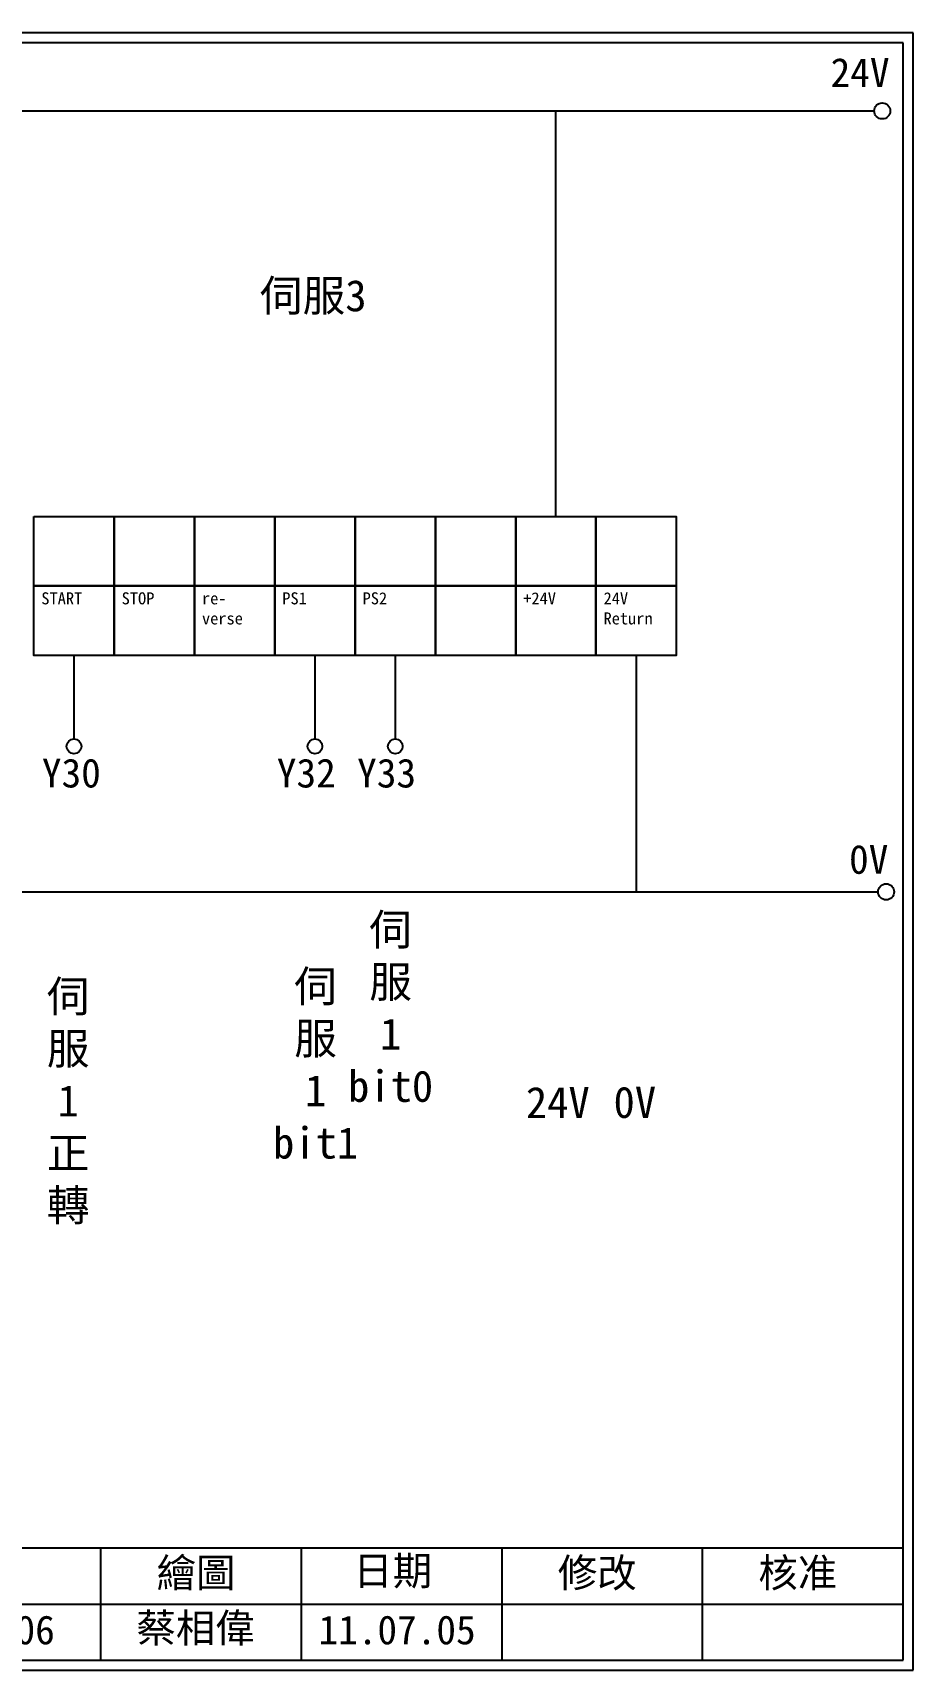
# Model space of a CAD drawing. Extents: x 926 to 1213, y -211 to -7.
# Drawn here: x 1103 to 1212.7, y -211.2 to -7.2 of the extents above; entities that cross this region are included whole.
import ezdxf

# ---------------------------------------------------------------- set-up
doc = ezdxf.new("R2010")
doc.units = 0
doc.layers.get('0').update_dxf_attribs({"linetype": 'CONTINUOUS'})
doc.layers.add('圖框層', color=7, linetype='CONTINUOUS')
doc.layers.add('標尺寸層', color=3, linetype='CONTINUOUS')
doc.styles.add('CNS', font='romanc.shx', dxfattribs={"bigfont": 'chineset.shx'})
doc.styles.add('STSL', font='KAIU.TTF')

msp = doc.modelspace()

# ---------------------------------------------------------------- linework, layer by layer
for p, q in [((1168.2, -67.49), (1168.2, -16.99)), ((1108.14, -84.81), (1108.14, -95.22)), ((1138.17, -84.81), (1138.17, -95.22)), ((1148.18, -84.81), (1148.18, -95.22)), ((1178.21, -84.81), (1178.21, -114.26))]:
    msp.add_line(p, q)
for points in [[(1103.13, -67.49), (1113.14, -67.49), (1113.14, -76.15), (1103.13, -76.15)], [(1113.14, -67.49), (1123.15, -67.49), (1123.15, -76.15), (1113.14, -76.15)], [(1123.15, -67.49), (1133.16, -67.49), (1133.16, -76.15), (1123.15, -76.15)], [(1133.16, -67.49), (1143.17, -67.49), (1143.17, -76.15), (1133.16, -76.15)], [(1143.17, -67.49), (1153.18, -67.49), (1153.18, -76.15), (1143.17, -76.15)], [(1153.18, -67.49), (1163.19, -67.49), (1163.19, -76.15), (1153.18, -76.15)], [(1163.19, -67.49), (1173.2, -67.49), (1173.2, -76.15), (1163.19, -76.15)], [(1173.2, -67.49), (1183.21, -67.49), (1183.21, -76.15), (1173.2, -76.15)], [(1103.13, -76.15), (1113.14, -76.15), (1113.14, -84.81), (1103.13, -84.81)], [(1113.14, -76.15), (1123.15, -76.15), (1123.15, -84.81), (1113.14, -84.81)], [(1123.15, -76.15), (1133.16, -76.15), (1133.16, -84.81), (1123.15, -84.81)], [(1133.16, -76.15), (1143.17, -76.15), (1143.17, -84.81), (1133.16, -84.81)], [(1143.17, -76.15), (1153.18, -76.15), (1153.18, -84.81), (1143.17, -84.81)], [(1153.18, -76.15), (1163.19, -76.15), (1163.19, -84.81), (1153.18, -84.81)], [(1163.19, -76.15), (1173.2, -76.15), (1173.2, -84.81), (1163.19, -84.81)], [(1173.2, -76.15), (1183.21, -76.15), (1183.21, -84.81), (1173.2, -84.81)]]:
    msp.add_lwpolyline(points, close=True)
for centre in [(1208.88, -16.99), (1209.36, -114.26)]:
    msp.add_circle(centre, 1)
at = {"layer": '圖框層', "color": 7}
for p, q in [((1212.74, -7.25), (925.74, -7.25)), ((1212.74, -211.22), (1212.74, -7.25)), ((1211.49, -8.5), (926.99, -8.5)), ((1211.49, -209.97), (1211.49, -8.5)), ((926.99, -195.97), (1211.49, -195.97)), ((1111.49, -209.97), (1111.49, -195.97)), ((1136.49, -209.97), (1136.49, -195.97)), ((1161.49, -209.97), (1161.49, -195.97)), ((1186.49, -209.97), (1186.49, -195.97)), ((1061.49, -202.97), (1211.49, -202.97)), ((926.99, -209.97), (1211.49, -209.97)), ((925.74, -211.22), (1212.74, -211.22))]:
    msp.add_line(p, q, dxfattribs=at)
at = {"layer": '標尺寸層', "color": 7}
for p, q in [((930.28, -16.99), (1207.88, -16.99)), ((930.49, -114.26), (1208.36, -114.26))]:
    msp.add_line(p, q, dxfattribs=at)
for centre in [(1108.14, -96.14), (1138.17, -96.14), (1148.18, -96.14)]:
    msp.add_circle(centre, 0.92, dxfattribs=at)

# ---------------------------------------------------------------- texts
at = {"char_height": 1.5, "width": 8.2913, "attachment_point": 1}
for s, insert in [('START', (1104.07, -76.95)), ('STOP', (1114.08, -76.95)), ('re-\\Pverse', (1124.09, -76.95)), ('PS1', (1134.1, -76.95)), ('PS2', (1144.11, -76.95)), ('+24V', (1164.13, -76.95)), ('24V\\PReturn', (1174.14, -76.95))]:
    msp.add_mtext(s, dxfattribs=dict(at, insert=insert))
at = {"layer": '圖框層', "color": 4, "style": 'STSL'}
for s, p in [('24V', (1202.44, -14)), ('Y30', (1104.14, -101.26)), ('Y32', (1133.42, -101.26)), ('Y33', (1143.43, -101.26)), ('0V', (1204.74, -112.01)), ('繪圖', (1118.44, -200.88)), ('日期', (1142.96, -200.63)), ('修改', (1168.44, -200.88)), ('核准', (1193.44, -200.88)), ('蔡相偉', (1115.93, -207.75)), ('601E-06', (1088.61, -207.99)), ('11.07.05', (1138.61, -207.99))]:
    msp.add_text(s, height=3.6, dxfattribs=at).set_placement(p)
at = {"layer": '標尺寸層', "color": 7, "char_height": 3.9, "attachment_point": 5, "style": 'CNS'}
for s, insert, width in [('{\\fDFKai-SB|b0|i0|c136|p65;伺服3}', (1137.96, -40.21), 38.4645), ('{\\fDFKai-SB|b0|i0|c136|p65;伺服\\P1\\Pbit0}', (1147.6, -128.75), 8.6627), ('{\\fDFKai-SB|b0|i0|c136|p65;伺服\\P1\\Pbit1}', (1138.25, -135.81), 8.6627), ('{\\fDFKai-SB|b0|i0|c136|p65;伺服\\P1\\P正轉}', (1107.42, -140.5), 8.6627), ('{\\fDFKai-SB|b0|i0|c136|p65;24V}', (1168.44, -140.5), 8.6627), ('{\\fDFKai-SB|b0|i0|c136|p65;0V}', (1178.04, -140.5), 8.6627)]:
    msp.add_mtext(s, dxfattribs=dict(at, insert=insert, width=width))

doc.saveas('drawing.dxf')
